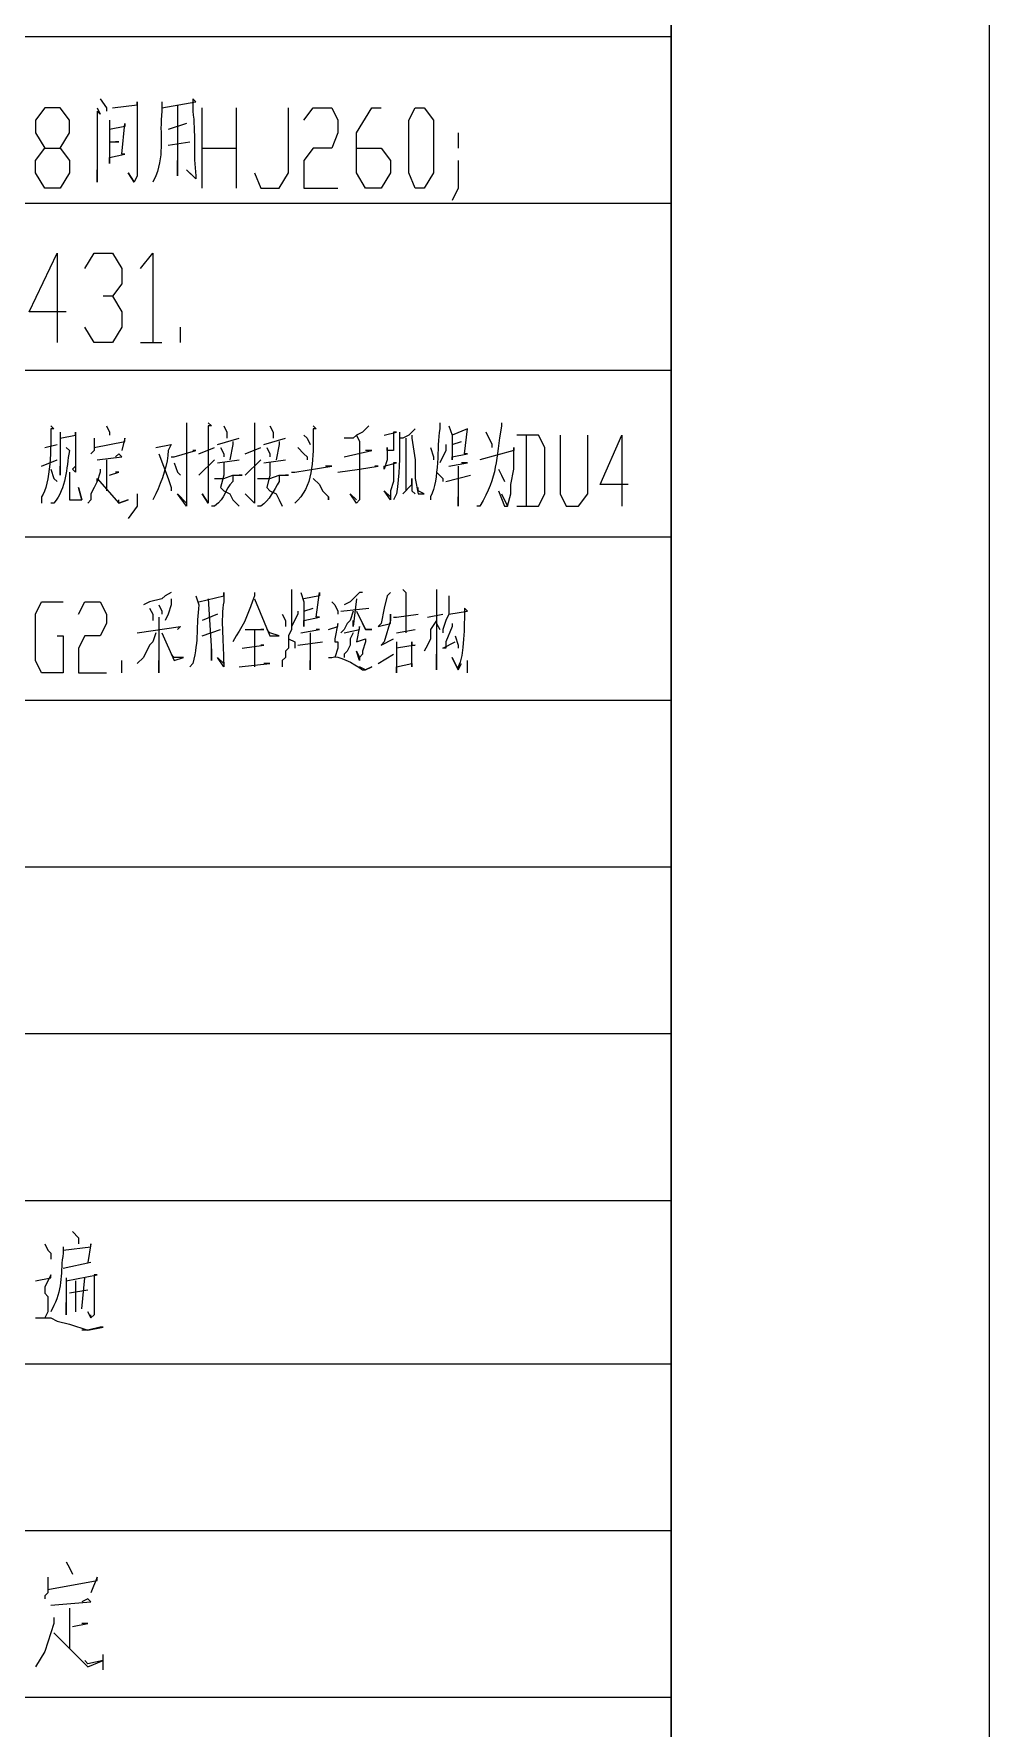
# Model space of a CAD drawing. Header units: millimetres. Extents: x 1435 to 2259, y 1083 to 2249.
# Drawn here: x 2203.5 to 2259.2, y 1836.5 to 1935.3 of the extents above; entities that cross this region are included whole.
import ezdxf

# ---------------------------------------------------------------- set-up
doc = ezdxf.new("R2010")
doc.units = ezdxf.units.MM
doc.layers.add('1', color=7, linetype='Continuous')

msp = doc.modelspace()

# ---------------------------------------------------------------- linework, layer by layer
at = {"layer": '1', "color": 0, "lineweight": 9}
for points in [[(2259.205, 1082.839), (1435.345, 1082.839), (1435.345, 2249.059), (2259.205, 2249.059), (2259.205, 1082.839)], [(2240.665, 1935.139), (2143.645, 1935.139)], [(2207.365, 1931.539), (2207.725, 1930.999), (2207.725, 1930.819)], [(2204.125, 1926.319), (2203.585, 1927.219), (2203.585, 1927.939), (2204.125, 1928.659), (2205.025, 1928.659), (2205.565, 1929.559), (2205.565, 1930.279), (2205.025, 1930.999), (2204.125, 1930.999), (2203.585, 1930.279), (2203.585, 1929.559), (2204.125, 1928.659)], [(2207.185, 1930.999), (2207.365, 1930.639), (2207.185, 1930.819), (2207.185, 1926.679), (2207.185, 1927.039), (2207.185, 1927.399)], [(2208.085, 1930.999), (2209.525, 1931.179), (2209.525, 1931.359), (2209.525, 1931.179), (2209.525, 1931.179), (2209.525, 1927.039), (2209.345, 1926.679), (2209.345, 1926.679), (2208.985, 1927.219), (2209.345, 1926.679)], [(2211.865, 1931.179), (2211.865, 1927.759), (2211.865, 1927.039), (2211.865, 1927.399), (2211.865, 1927.939)], [(2213.305, 1926.319), (2213.305, 1930.999)], [(2215.285, 1930.999), (2215.285, 1926.319)], [(2216.365, 1927.219), (2216.725, 1926.319), (2217.805, 1926.319), (2218.345, 1927.219), (2218.345, 1930.999)], [(2219.245, 1930.279), (2219.785, 1930.999), (2220.865, 1930.999), (2221.225, 1930.279), (2221.225, 1929.559), (2220.865, 1928.659), (2219.785, 1928.659), (2219.245, 1927.939), (2219.245, 1926.319), (2221.225, 1926.319)], [(2222.305, 1928.659), (2223.745, 1928.659), (2224.285, 1927.939), (2224.285, 1927.219), (2223.745, 1926.319), (2222.845, 1926.319), (2222.305, 1927.219), (2222.305, 1929.559), (2223.205, 1930.999), (2223.745, 1930.999)], [(2225.725, 1926.319), (2225.365, 1927.219), (2225.365, 1930.279), (2225.725, 1930.999), (2226.265, 1930.999), (2226.805, 1930.279), (2226.805, 1927.219), (2226.265, 1926.319), (2225.725, 1926.319)], [(2207.905, 1930.279), (2207.905, 1930.099), (2207.905, 1929.739), (2207.905, 1927.759), (2207.905, 1928.119), (2208.805, 1928.299), (2208.625, 1928.299), (2208.805, 1930.099), (2208.805, 1929.919), (2207.905, 1929.739)], [(2212.405, 1930.099), (2211.325, 1929.739)], [(2228.245, 1929.559), (2228.245, 1928.659)], [(2205.025, 1928.659), (2205.565, 1927.939), (2205.565, 1927.219), (2205.025, 1926.319), (2204.125, 1926.319)], [(2207.905, 1929.019), (2208.445, 1929.019), (2208.265, 1929.019)], [(2211.325, 1928.839), (2212.585, 1929.019)], [(2213.305, 1928.659), (2215.285, 1928.659)], [(2228.245, 1927.939), (2228.245, 1926.319), (2227.885, 1925.599)], [(2240.665, 1925.419), (2143.645, 1925.419)], [(2205.385, 1919.119), (2203.225, 1919.119), (2204.845, 1922.539), (2204.845, 1917.319)], [(2206.465, 1921.639), (2207.005, 1922.539), (2208.085, 1922.539), (2208.625, 1921.639), (2208.625, 1920.739), (2208.085, 1920.019), (2207.545, 1920.019)], [(2209.705, 1921.639), (2210.425, 1922.539), (2210.425, 1917.319)], [(2208.085, 1920.019), (2208.625, 1919.119), (2208.625, 1918.219), (2208.085, 1917.319), (2207.005, 1917.319), (2206.465, 1918.219)], [(2212.045, 1917.319), (2212.045, 1918.219)], [(2209.705, 1917.319), (2210.965, 1917.319)], [(2240.665, 1915.699), (2074.345, 1915.699)], [(2205.025, 1912.099), (2205.025, 1909.579), (2205.025, 1910.119)], [(2205.025, 1911.739), (2205.925, 1911.919), (2205.925, 1912.099), (2205.925, 1911.919), (2205.925, 1910.299), (2205.925, 1909.759), (2205.745, 1909.939), (2205.925, 1910.119)], [(2207.005, 1911.739), (2207.005, 1911.199), (2207.005, 1911.019), (2206.825, 1910.839)], [(2207.005, 1911.199), (2208.805, 1911.559), (2208.805, 1911.739), (2208.625, 1911.019)], [(2207.725, 1912.459), (2207.905, 1912.099), (2207.905, 1911.919), (2207.905, 1911.919)], [(2212.405, 1912.639), (2212.405, 1912.099), (2212.405, 1907.959), (2212.405, 1907.779), (2211.865, 1908.499), (2212.405, 1907.959)], [(2213.665, 1912.639), (2213.845, 1912.459), (2213.665, 1912.459), (2213.665, 1909.399), (2213.665, 1907.959), (2213.665, 1907.959), (2213.305, 1908.499), (2213.665, 1907.959)], [(2214.205, 1911.379), (2215.465, 1911.739)], [(2214.565, 1912.459), (2214.745, 1912.099), (2214.745, 1911.739)], [(2216.365, 1912.639), (2216.365, 1912.459), (2216.365, 1912.459), (2216.365, 1909.399), (2216.365, 1908.139), (2216.365, 1907.959), (2215.825, 1908.499), (2216.365, 1907.959)], [(2216.905, 1911.379), (2218.165, 1911.739)], [(2217.265, 1912.459), (2217.445, 1912.099), (2217.445, 1911.739)], [(2219.245, 1911.919), (2219.425, 1911.739), (2219.605, 1911.379)], [(2223.025, 1912.459), (2222.665, 1912.099), (2222.305, 1911.919), (2222.125, 1911.739), (2221.765, 1911.739), (2221.585, 1911.739)], [(2222.305, 1911.919), (2222.485, 1911.559), (2222.485, 1908.139), (2222.305, 1907.959), (2221.945, 1908.499), (2222.305, 1908.139)], [(2223.925, 1911.919), (2224.645, 1912.099), (2224.465, 1912.099), (2224.465, 1911.019), (2224.465, 1911.019), (2224.105, 1911.019), (2224.105, 1911.199), (2224.105, 1910.479), (2223.925, 1909.939), (2223.925, 1910.119), (2224.645, 1910.299), (2224.465, 1910.299), (2224.465, 1909.939), (2224.465, 1909.219), (2224.285, 1908.679), (2224.285, 1908.319), (2224.285, 1908.139), (2223.925, 1908.679), (2224.285, 1908.319)], [(2225.725, 1912.279), (2225.545, 1912.099), (2225.365, 1911.919), (2225.005, 1911.739), (2224.825, 1911.739)], [(2225.185, 1911.739), (2225.185, 1908.679), (2225.005, 1908.499), (2225.545, 1909.039), (2225.545, 1909.399), (2225.545, 1908.679), (2225.725, 1908.499)], [(2225.545, 1911.919), (2225.545, 1911.739), (2225.725, 1910.479), (2225.725, 1909.399), (2225.905, 1908.499), (2226.265, 1908.499), (2225.905, 1908.679), (2225.905, 1908.859)], [(2227.705, 1912.459), (2227.885, 1911.919), (2227.885, 1910.479), (2227.885, 1910.659), (2228.785, 1910.839), (2228.605, 1910.839), (2228.785, 1912.279), (2228.785, 1912.279), (2227.885, 1911.919)], [(2230.225, 1911.199), (2230.225, 1911.379), (2229.865, 1912.099)], [(2231.665, 1907.779), (2232.925, 1907.779), (2233.285, 1908.499), (2233.285, 1911.199), (2232.925, 1911.919), (2231.665, 1911.919)], [(2232.205, 1911.919), (2232.205, 1907.779)], [(2234.185, 1911.919), (2234.185, 1908.499), (2234.545, 1907.779), (2235.265, 1907.779), (2235.805, 1908.499), (2235.805, 1911.919)], [(2238.145, 1909.039), (2236.525, 1909.039), (2237.785, 1911.919), (2237.785, 1907.779)], [(2204.125, 1911.199), (2204.845, 1911.379)], [(2207.185, 1910.479), (2208.625, 1910.659), (2208.445, 1910.839), (2208.265, 1910.659)], [(2210.785, 1910.839), (2211.325, 1909.399), (2211.505, 1908.859), (2211.505, 1908.679)], [(2211.505, 1910.659), (2211.685, 1910.659), (2212.945, 1911.019), (2212.945, 1911.019), (2212.765, 1911.019)], [(2213.125, 1910.839), (2214.025, 1911.199)], [(2214.385, 1911.199), (2214.565, 1910.839), (2214.565, 1910.659)], [(2215.105, 1911.559), (2215.105, 1911.379), (2214.925, 1910.479)], [(2215.825, 1910.839), (2216.725, 1911.199)], [(2217.085, 1911.199), (2217.265, 1910.839), (2217.265, 1910.659)], [(2217.805, 1911.559), (2217.805, 1911.379), (2217.625, 1910.479)], [(2218.885, 1911.199), (2219.245, 1910.839), (2219.425, 1910.659), (2219.425, 1910.479)], [(2221.585, 1910.659), (2223.205, 1911.019), (2223.025, 1911.019), (2222.845, 1911.019)], [(2226.625, 1911.199), (2226.805, 1910.659), (2226.805, 1910.659), (2226.805, 1910.479)], [(2227.525, 1911.379), (2227.525, 1911.019), (2227.165, 1910.299)], [(2227.885, 1911.379), (2228.425, 1911.559)], [(2230.585, 1908.679), (2230.945, 1907.779), (2231.125, 1907.779), (2231.305, 1908.499), (2231.305, 1909.039), (2231.485, 1909.939), (2231.485, 1910.659), (2231.485, 1911.199), (2231.485, 1911.019), (2229.505, 1910.479)], [(2203.945, 1910.119), (2204.845, 1910.479), (2204.845, 1910.479), (2204.845, 1910.479)], [(2204.485, 1909.939), (2204.665, 1909.399), (2204.845, 1909.219)], [(2205.565, 1909.759), (2205.565, 1909.579), (2205.565, 1909.579), (2205.565, 1908.499), (2205.565, 1908.319), (2205.565, 1908.139), (2205.745, 1908.139), (2206.105, 1908.139), (2206.285, 1908.139), (2206.105, 1908.859), (2206.285, 1908.139)], [(2207.365, 1909.939), (2207.365, 1909.759), (2207.185, 1909.219), (2207.005, 1908.859), (2206.825, 1908.499), (2206.825, 1908.139), (2206.645, 1907.959)], [(2207.725, 1910.479), (2207.725, 1908.679)], [(2207.905, 1909.579), (2207.905, 1909.579), (2208.445, 1909.759), (2208.445, 1909.759), (2208.265, 1909.759)], [(2211.685, 1910.299), (2211.865, 1909.759), (2212.045, 1909.579)], [(2213.125, 1909.579), (2214.025, 1910.479)], [(2214.205, 1910.299), (2215.465, 1910.479)], [(2214.565, 1910.299), (2214.565, 1910.119), (2214.565, 1909.579), (2214.385, 1908.859), (2214.565, 1908.679), (2214.925, 1908.499), (2215.105, 1908.139), (2215.465, 1907.779)], [(2215.825, 1909.579), (2216.725, 1910.479)], [(2216.905, 1910.299), (2218.165, 1910.479)], [(2217.265, 1910.299), (2217.265, 1910.119), (2217.265, 1909.579), (2217.085, 1908.859), (2217.265, 1908.679), (2217.625, 1908.499), (2217.805, 1908.139), (2217.985, 1907.779)], [(2218.525, 1909.759), (2218.705, 1909.759), (2218.705, 1909.759), (2220.865, 1910.119), (2220.685, 1910.119), (2220.505, 1910.119)], [(2221.225, 1909.759), (2222.485, 1909.939), (2223.565, 1910.119), (2223.385, 1910.119), (2223.385, 1910.119)], [(2226.985, 1909.759), (2227.345, 1909.399), (2227.345, 1909.219)], [(2227.705, 1910.119), (2228.785, 1910.299), (2228.605, 1910.299), (2228.425, 1910.299)], [(2228.245, 1910.119), (2228.245, 1907.779), (2228.245, 1908.319)], [(2230.585, 1909.939), (2230.765, 1909.579), (2230.945, 1909.219), (2230.945, 1909.219)], [(2207.185, 1909.219), (2207.185, 1909.399), (2208.445, 1907.959), (2208.985, 1908.139), (2208.445, 1907.959), (2208.445, 1908.139)], [(2214.025, 1909.399), (2214.565, 1909.399), (2215.105, 1909.579), (2215.645, 1909.579), (2215.645, 1909.579), (2215.465, 1909.579)], [(2216.545, 1909.399), (2217.265, 1909.399), (2217.805, 1909.579), (2218.345, 1909.579), (2218.345, 1909.579), (2218.165, 1909.579)], [(2219.785, 1909.399), (2220.145, 1909.039), (2220.325, 1908.679), (2220.505, 1908.499), (2220.685, 1908.319), (2220.685, 1908.139), (2220.685, 1908.319)], [(2227.525, 1909.219), (2228.965, 1909.579)], [(2209.525, 1908.499), (2209.525, 1907.779), (2208.985, 1907.059)], [(2230.765, 1908.499), (2231.125, 1907.779)], [(2240.665, 1905.979), (2143.645, 1905.979)], [(2218.525, 1902.919), (2218.525, 1902.739), (2218.525, 1902.559), (2218.525, 1900.579), (2218.345, 1900.219), (2218.345, 1899.859), (2218.345, 1899.499), (2218.165, 1899.319), (2218.165, 1898.959), (2217.985, 1898.779), (2217.985, 1898.419)], [(2225.005, 1902.919), (2225.185, 1902.739), (2225.185, 1900.399)], [(2226.985, 1902.919), (2226.985, 1902.739), (2226.985, 1898.239), (2226.985, 1898.599), (2226.985, 1899.139)], [(2204.845, 1900.219), (2205.205, 1900.219), (2205.205, 1898.059), (2203.945, 1898.059), (2203.585, 1898.779), (2203.585, 1901.479), (2203.945, 1902.199), (2205.205, 1902.199)], [(2206.105, 1901.479), (2206.465, 1902.199), (2207.365, 1902.199), (2207.725, 1901.479), (2207.725, 1900.939), (2207.365, 1900.219), (2206.465, 1900.219), (2206.105, 1899.499), (2206.105, 1898.059), (2207.725, 1898.059)], [(2211.505, 1902.739), (2211.145, 1902.559), (2210.965, 1902.379), (2210.245, 1902.199), (2209.885, 1902.019)], [(2210.785, 1902.019), (2210.965, 1901.659), (2210.965, 1901.479)], [(2211.505, 1902.379), (2211.505, 1902.019), (2211.325, 1901.479), (2211.145, 1901.119)], [(2213.665, 1902.379), (2213.845, 1899.319), (2213.845, 1898.779), (2213.845, 1899.499)], [(2216.365, 1902.379), (2217.265, 1900.219), (2217.805, 1900.219), (2217.265, 1900.399), (2217.085, 1900.579)], [(2219.065, 1902.739), (2219.245, 1902.199), (2219.245, 1900.759), (2219.245, 1901.119), (2220.145, 1901.299), (2219.965, 1901.299), (2220.145, 1902.739), (2220.145, 1902.559), (2219.245, 1902.379)], [(2220.865, 1902.199), (2221.045, 1902.019), (2221.225, 1901.659), (2221.225, 1901.479)], [(2222.665, 1902.739), (2222.485, 1902.739), (2222.125, 1902.379), (2221.945, 1902.199), (2221.585, 1902.019)], [(2222.305, 1902.379), (2222.125, 1900.759), (2222.125, 1901.119)], [(2224.285, 1902.739), (2224.105, 1902.559), (2223.925, 1901.839), (2223.745, 1900.939), (2223.565, 1900.759), (2224.285, 1900.939), (2224.285, 1901.299), (2224.285, 1901.479), (2224.285, 1901.119), (2223.925, 1899.859), (2223.745, 1899.679), (2223.745, 1899.679), (2224.465, 1900.039)], [(2227.705, 1902.559), (2227.705, 1902.199), (2227.705, 1901.479), (2227.525, 1901.119), (2227.345, 1900.579), (2227.345, 1900.399)], [(2210.245, 1901.839), (2210.425, 1901.479), (2210.425, 1901.119)], [(2210.785, 1901.299), (2210.785, 1901.119), (2210.785, 1898.059), (2210.785, 1898.419), (2210.785, 1898.779)], [(2214.205, 1901.479), (2213.305, 1901.119)], [(2217.985, 1901.479), (2218.165, 1901.119), (2218.165, 1900.939), (2218.165, 1900.759)], [(2218.885, 1901.659), (2218.885, 1901.479), (2218.525, 1900.759)], [(2219.245, 1901.659), (2219.785, 1901.839)], [(2220.685, 1900.579), (2221.225, 1900.759), (2221.225, 1900.939), (2221.045, 1900.039), (2221.045, 1899.859), (2221.225, 1899.859), (2221.225, 1899.499), (2221.045, 1898.959)], [(2221.405, 1901.659), (2223.025, 1901.839)], [(2222.125, 1901.659), (2221.945, 1901.119), (2221.765, 1900.939), (2221.585, 1900.579), (2221.405, 1900.399)], [(2222.305, 1901.659), (2222.845, 1900.579), (2223.205, 1900.579), (2222.845, 1900.579), (2222.665, 1900.939)], [(2224.465, 1901.299), (2224.645, 1901.299), (2225.905, 1901.479)], [(2226.985, 1901.119), (2226.625, 1900.579), (2226.625, 1900.039), (2226.445, 1899.679), (2226.265, 1899.319)], [(2226.445, 1901.299), (2227.345, 1901.479)], [(2226.985, 1900.939), (2227.165, 1900.579)], [(2227.885, 1900.939), (2227.885, 1900.759), (2227.525, 1899.859), (2227.525, 1899.499), (2227.345, 1899.499), (2228.065, 1899.859)], [(2209.525, 1900.399), (2212.045, 1900.759), (2212.045, 1900.759), (2211.865, 1900.579)], [(2210.605, 1900.399), (2210.425, 1899.859), (2210.245, 1899.679), (2209.885, 1898.959), (2209.525, 1898.599)], [(2210.965, 1900.399), (2211.685, 1898.779), (2212.225, 1898.959), (2211.685, 1898.959), (2211.505, 1899.139)], [(2213.305, 1900.219), (2214.385, 1900.579)], [(2215.825, 1900.579), (2216.905, 1900.579), (2216.725, 1900.579), (2216.725, 1900.579)], [(2216.365, 1900.579), (2216.365, 1898.419)], [(2218.345, 1900.039), (2218.705, 1899.859), (2218.705, 1899.499)], [(2219.065, 1900.399), (2220.145, 1900.579), (2220.145, 1900.579), (2219.965, 1900.579)], [(2219.605, 1900.399), (2219.605, 1898.239), (2219.605, 1898.419), (2219.605, 1898.779)], [(2221.585, 1900.399), (2222.485, 1900.579), (2222.485, 1900.759), (2222.305, 1899.859), (2222.305, 1899.859), (2222.845, 1900.039), (2222.845, 1900.039), (2222.845, 1899.859), (2222.665, 1899.319), (2222.665, 1899.139), (2222.485, 1898.959), (2222.485, 1898.779), (2222.305, 1899.319), (2222.485, 1898.959)], [(2222.125, 1900.399), (2221.945, 1900.039), (2221.945, 1899.679), (2221.765, 1899.319), (2221.585, 1899.139), (2221.585, 1898.959)], [(2224.645, 1900.399), (2225.725, 1900.579)], [(2228.065, 1900.219), (2228.245, 1899.679), (2228.245, 1899.499)], [(2215.645, 1899.499), (2216.905, 1899.679), (2216.905, 1899.679), (2216.725, 1899.679)], [(2218.885, 1899.679), (2220.325, 1899.859)], [(2223.565, 1898.599), (2224.465, 1899.139)], [(2224.645, 1899.859), (2224.645, 1899.499), (2224.645, 1898.059), (2224.645, 1898.419), (2225.545, 1898.599), (2225.545, 1898.419), (2225.545, 1899.859), (2225.545, 1899.679), (2225.725, 1899.679), (2224.645, 1899.499)], [(2208.625, 1898.059), (2208.625, 1898.779)], [(2215.465, 1898.419), (2217.265, 1898.599), (2217.085, 1898.599), (2216.905, 1898.599)], [(2228.785, 1898.059), (2228.785, 1898.779)], [(2240.665, 1896.439), (2074.345, 1896.439)], [(2240.665, 1886.719), (2074.345, 1886.719)], [(2240.665, 1876.999), (2074.345, 1876.999)], [(2240.665, 1867.279), (2074.345, 1867.279)], [(2205.745, 1865.479), (2206.105, 1865.119), (2206.105, 1864.759)], [(2204.125, 1864.759), (2204.305, 1864.399), (2204.485, 1864.219), (2204.485, 1863.859)], [(2205.205, 1864.399), (2206.825, 1864.579), (2206.825, 1864.759), (2206.645, 1863.679)], [(2206.825, 1863.679), (2205.205, 1863.319)], [(2203.585, 1862.599), (2203.585, 1862.599), (2204.485, 1862.779), (2204.485, 1862.959), (2204.125, 1862.239), (2204.125, 1861.879), (2204.305, 1861.699), (2204.305, 1861.519), (2204.305, 1861.159), (2204.305, 1860.799), (2204.125, 1860.439)], [(2205.385, 1862.599), (2207.185, 1862.959), (2207.005, 1862.959), (2207.005, 1862.239), (2207.005, 1861.519), (2207.005, 1860.979), (2207.005, 1860.619), (2206.825, 1860.439), (2206.645, 1860.799), (2206.825, 1860.439), (2206.825, 1860.619)], [(2205.385, 1862.779), (2205.385, 1862.419), (2205.385, 1861.699), (2205.385, 1860.619), (2205.385, 1860.979), (2205.385, 1861.339)], [(2205.925, 1862.599), (2205.925, 1860.799)], [(2206.285, 1860.979), (2206.465, 1862.779)], [(2206.645, 1862.059), (2205.565, 1861.879)], [(2203.585, 1860.439), (2204.485, 1860.439), (2204.845, 1860.259), (2205.565, 1860.079), (2206.645, 1859.719), (2207.545, 1859.899), (2207.365, 1859.899), (2206.645, 1859.719), (2206.285, 1859.719)], [(2240.665, 1857.739), (2074.345, 1857.739)], [(2240.665, 1848.019), (2074.345, 1848.019)], [(2205.385, 1846.219), (2205.565, 1845.859), (2205.745, 1845.499), (2205.745, 1845.499)], [(2204.305, 1845.319), (2204.305, 1844.959), (2204.305, 1844.779), (2204.305, 1844.419), (2204.125, 1844.239), (2204.125, 1844.059)], [(2204.305, 1844.599), (2207.185, 1845.139), (2207.185, 1845.319), (2206.825, 1844.419)], [(2204.485, 1843.699), (2206.825, 1843.879), (2206.645, 1844.059), (2206.285, 1843.879)], [(2204.665, 1842.979), (2204.665, 1842.619), (2204.485, 1842.079), (2204.305, 1841.539), (2204.125, 1840.999), (2203.585, 1840.099)], [(2205.565, 1843.519), (2205.565, 1843.339), (2205.565, 1841.179)], [(2205.745, 1842.439), (2205.745, 1842.439), (2206.645, 1842.619), (2206.465, 1842.619), (2206.285, 1842.619)], [(2204.665, 1842.079), (2204.665, 1842.079), (2206.645, 1840.099), (2207.545, 1840.459), (2206.645, 1840.279), (2206.465, 1840.459)], [(2207.545, 1839.919), (2207.545, 1840.819)], [(2240.665, 1838.299), (2074.345, 1838.299)]]:
    msp.add_lwpolyline(points, dxfattribs=at)
at = {"layer": '1', "color": 0, "lineweight": 25}
for points in [[(2240.665, 1101.199), (1481.425, 1101.199), (1481.425, 2230.699), (2240.665, 2230.699), (2240.665, 1101.199)], [(2240.665, 1828.579), (2240.665, 2230.699), (2074.345, 2230.699), (2074.345, 1760.539)]]:
    msp.add_lwpolyline(points, dxfattribs=at)
at = {"layer": '1', "color": 0, "lineweight": 9}
for points, knots in [([(2210.965, 1930.999), (2210.965, 1930.999), (2212.945, 1931.359), (2212.945, 1931.359), (2212.945, 1931.359), (2212.765, 1931.539), (2212.765, 1931.539), (2212.765, 1931.539), (2212.765, 1930.819), (2212.765, 1930.819), (2212.945, 1929.559), (2212.765, 1928.299), (2212.945, 1927.039), (2212.945, 1927.039), (2212.945, 1926.859), (2212.945, 1926.859), (2212.945, 1926.859), (2212.405, 1927.399), (2212.405, 1927.399), (2212.405, 1927.399), (2212.765, 1927.039), (2212.765, 1927.039)], [0, 0, 0, 0, 1, 1, 1, 2, 2, 2, 3, 3, 3, 4, 4, 4, 5, 5, 5, 6, 6, 6, 7, 7, 7, 7]), ([(2210.965, 1931.359), (2210.965, 1931.359), (2210.965, 1930.819), (2210.965, 1930.819), (2210.785, 1929.379), (2211.145, 1928.479), (2210.605, 1927.039), (2210.605, 1927.039), (2210.425, 1926.679), (2210.425, 1926.679)], [0, 0, 0, 0, 1, 1, 1, 2, 2, 2, 3, 3, 3, 3]), ([(2204.485, 1912.459), (2204.485, 1912.459), (2204.665, 1912.279), (2204.665, 1912.279), (2204.665, 1912.279), (2204.485, 1912.279), (2204.485, 1912.279), (2204.485, 1911.379), (2204.485, 1909.039), (2203.945, 1908.319), (2203.945, 1908.319), (2203.945, 1907.959), (2203.945, 1907.959)], [0, 0, 0, 0, 1, 1, 1, 2, 2, 2, 3, 3, 3, 4, 4, 4, 4]), ([(2219.785, 1912.459), (2219.785, 1912.459), (2219.965, 1912.279), (2219.965, 1912.279), (2219.965, 1912.279), (2219.785, 1912.279), (2219.785, 1912.279), (2219.785, 1912.279), (2219.785, 1911.739), (2219.785, 1911.739), (2219.785, 1910.479), (2219.785, 1908.859), (2218.705, 1907.959), (2218.705, 1907.959), (2218.705, 1907.959), (2218.705, 1907.959)], [0, 0, 0, 0, 1, 1, 1, 2, 2, 2, 3, 3, 3, 4, 4, 4, 5, 5, 5, 5]), ([(2224.825, 1912.099), (2224.825, 1912.099), (2224.825, 1911.739), (2224.825, 1911.739), (2224.825, 1910.659), (2224.825, 1909.579), (2224.645, 1908.499), (2224.645, 1908.499), (2224.465, 1908.139), (2224.465, 1908.139)], [0, 0, 0, 0, 1, 1, 1, 2, 2, 2, 3, 3, 3, 3]), ([(2227.165, 1912.639), (2227.165, 1912.639), (2227.165, 1912.279), (2227.165, 1912.279), (2227.165, 1912.279), (2227.165, 1912.279), (2227.165, 1912.279), (2226.985, 1911.199), (2227.165, 1909.399), (2226.625, 1908.319), (2226.625, 1908.319), (2226.625, 1908.139), (2226.625, 1908.139)], [0, 0, 0, 0, 1, 1, 1, 2, 2, 2, 3, 3, 3, 4, 4, 4, 4]), ([(2230.765, 1912.639), (2230.765, 1912.639), (2230.765, 1912.459), (2230.765, 1912.459), (2230.405, 1910.479), (2230.585, 1909.579), (2229.505, 1907.779), (2229.505, 1907.779), (2229.325, 1907.779), (2229.325, 1907.779)], [0, 0, 0, 0, 1, 1, 1, 2, 2, 2, 3, 3, 3, 3]), ([(2205.385, 1911.199), (2205.385, 1911.199), (2205.565, 1911.019), (2205.565, 1911.019), (2205.385, 1909.939), (2205.385, 1908.859), (2204.665, 1907.959), (2204.665, 1907.959), (2204.485, 1907.959), (2204.485, 1907.959)], [0, 0, 0, 0, 1, 1, 1, 2, 2, 2, 3, 3, 3, 3]), ([(2210.605, 1911.199), (2210.605, 1911.199), (2211.505, 1911.379), (2211.505, 1911.379), (2211.505, 1911.379), (2211.505, 1911.379), (2211.505, 1911.379), (2211.505, 1911.379), (2211.325, 1911.019), (2211.325, 1911.019), (2211.325, 1910.299), (2210.965, 1909.219), (2210.605, 1908.499), (2210.605, 1908.499), (2210.425, 1908.139), (2210.425, 1908.139)], [0, 0, 0, 0, 1, 1, 1, 2, 2, 2, 3, 3, 3, 4, 4, 4, 5, 5, 5, 5]), ([(2215.105, 1909.579), (2215.105, 1909.579), (2215.105, 1909.219), (2215.105, 1909.219), (2214.565, 1908.679), (2214.745, 1908.319), (2214.025, 1907.779), (2214.025, 1907.779), (2213.845, 1907.779), (2213.845, 1907.779)], [0, 0, 0, 0, 1, 1, 1, 2, 2, 2, 3, 3, 3, 3]), ([(2217.805, 1909.579), (2217.805, 1909.579), (2217.805, 1909.219), (2217.805, 1909.219), (2217.445, 1908.679), (2217.265, 1908.139), (2216.725, 1907.779), (2216.725, 1907.779), (2216.545, 1907.779), (2216.545, 1907.779)], [0, 0, 0, 0, 1, 1, 1, 2, 2, 2, 3, 3, 3, 3]), ([(2212.945, 1902.559), (2212.945, 1902.559), (2213.125, 1902.019), (2213.125, 1902.019), (2212.945, 1900.759), (2213.125, 1900.039), (2212.765, 1898.599), (2212.765, 1898.599), (2212.585, 1898.419), (2212.585, 1898.419)], [0, 0, 0, 0, 1, 1, 1, 2, 2, 2, 3, 3, 3, 3]), ([(2213.125, 1902.199), (2213.125, 1902.199), (2214.565, 1902.559), (2214.565, 1902.559), (2214.565, 1902.559), (2214.565, 1902.739), (2214.565, 1902.739), (2214.565, 1902.739), (2214.565, 1902.199), (2214.565, 1902.199), (2214.385, 1901.299), (2214.565, 1899.499), (2214.565, 1898.599), (2214.565, 1898.599), (2214.565, 1898.419), (2214.565, 1898.419), (2214.565, 1898.419), (2214.205, 1898.959), (2214.205, 1898.959), (2214.205, 1898.959), (2214.565, 1898.599), (2214.565, 1898.599)], [0, 0, 0, 0, 1, 1, 1, 2, 2, 2, 3, 3, 3, 4, 4, 4, 5, 5, 5, 6, 6, 6, 7, 7, 7, 7]), ([(2216.365, 1902.739), (2216.365, 1902.739), (2216.365, 1902.559), (2216.365, 1902.559), (2216.005, 1901.659), (2215.825, 1900.939), (2215.285, 1900.219), (2215.285, 1900.219), (2215.105, 1899.859), (2215.105, 1899.859)], [0, 0, 0, 0, 1, 1, 1, 2, 2, 2, 3, 3, 3, 3]), ([(2227.705, 1901.479), (2227.705, 1901.479), (2227.705, 1901.479), (2227.705, 1901.479), (2227.705, 1901.479), (2228.785, 1901.659), (2228.785, 1901.659), (2228.785, 1901.659), (2228.605, 1901.839), (2228.605, 1901.839), (2228.605, 1901.839), (2228.605, 1901.479), (2228.605, 1901.479), (2228.605, 1901.119), (2228.605, 1898.959), (2228.245, 1898.419), (2228.245, 1898.419), (2228.245, 1898.239), (2228.245, 1898.239), (2228.245, 1898.239), (2227.885, 1898.959), (2227.885, 1898.959), (2227.885, 1898.959), (2228.245, 1898.239), (2228.245, 1898.239), (2228.245, 1898.239), (2228.425, 1898.599), (2228.425, 1898.599)], [0, 0, 0, 0, 1, 1, 1, 2, 2, 2, 3, 3, 3, 4, 4, 4, 5, 5, 5, 6, 6, 6, 7, 7, 7, 8, 8, 8, 9, 9, 9, 9]), ([(2220.685, 1898.959), (2220.685, 1898.959), (2220.865, 1898.959), (2220.865, 1898.959), (2221.225, 1899.139), (2222.125, 1898.599), (2222.665, 1898.239), (2222.665, 1898.239), (2222.845, 1898.239), (2222.845, 1898.239), (2222.845, 1898.239), (2223.205, 1898.419), (2223.205, 1898.419), (2223.205, 1898.419), (2222.845, 1898.239), (2222.845, 1898.239), (2222.845, 1898.239), (2222.485, 1898.419), (2222.485, 1898.419)], [0, 0, 0, 0, 1, 1, 1, 2, 2, 2, 3, 3, 3, 4, 4, 4, 5, 5, 5, 6, 6, 6, 6]), ([(2205.205, 1864.579), (2205.205, 1864.579), (2205.205, 1864.219), (2205.205, 1864.219), (2205.025, 1863.139), (2205.205, 1862.239), (2204.665, 1861.159), (2204.665, 1861.159), (2204.485, 1860.799), (2204.485, 1860.799)], [0, 0, 0, 0, 1, 1, 1, 2, 2, 2, 3, 3, 3, 3])]:
    msp.add_open_spline(points, degree=3, knots=knots, dxfattribs=at)

doc.saveas('drawing.dxf')
